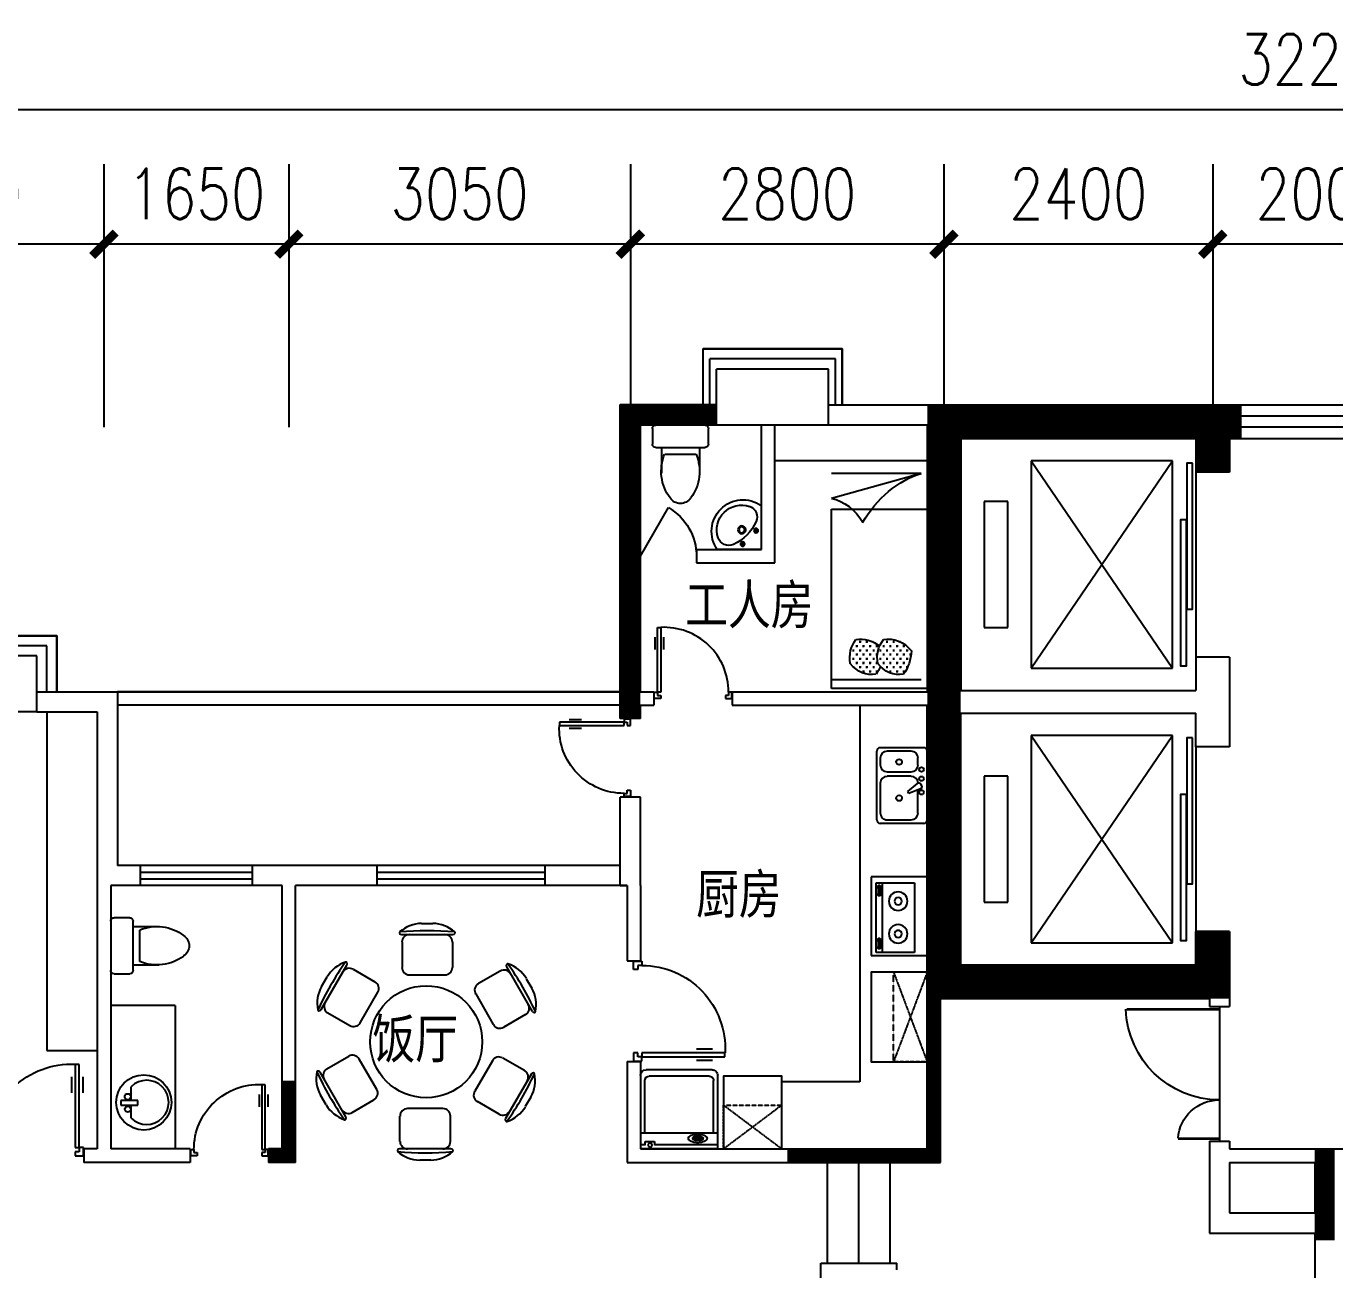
# Model space of a CAD drawing. Header units: millimetres. Extents: x 1287 to 39633, y 645 to 29501.
# Drawn here: x 8272 to 19957, y 17649 to 28747 of the extents above; entities that cross this region are included whole.
import ezdxf
from ezdxf.enums import TextEntityAlignment as Align

# ---------------------------------------------------------------- set-up
doc = ezdxf.new("R2010")
doc.units = ezdxf.units.MM
doc.linetypes.add('DASHED', pattern=[0.75, 0.5, -0.25])
doc.linetypes.add('HIDDEN', pattern=[0.375, 0.25, -0.125])
for name, color, linetype in [('AXIS', 3, 'Continuous'), ('J', 7, 'Continuous'), ('STAIR', 2, 'Continuous'), ('TOILET', 7, 'Continuous'), ('TOTHER', 7, 'Continuous'), ('W', 2, 'Continuous'), ('WALL', 4, 'Continuous'), ('WC', 10, 'Continuous'), ('WINDOW', 5, 'Continuous'), ('WINDOW_TEXT', 7, 'Continuous'), ('ZHU', 1, 'Continuous'), ('轮廓线', 240, 'Continuous')]:
    doc.layers.add(name, color=color, linetype=linetype)
doc.styles.add('_XYF', font='simhei.ttf', dxfattribs={"width": 0.8})
doc.styles.add('DIM_FONT', font='SIMPLEX.shx', dxfattribs={"width": 0.8})
doc.styles.add('SIMPLEX', font='SIMPLEX.SHX')
doc.styles.get("Standard").update_dxf_attribs({"font": 'arial.ttf'})
doc.dimstyles.new('AXIS150', dxfattribs={"dimscale": 1.5, "dimtxt": 300, "dimasz": 1, "dimexe": 250, "dimexo": 300, "dimgap": 150, "dimtad": 1, "dimdec": 0, "dimzin": 0, "dimdsep": 46, "dimtxsty": 'DIM_FONT', "dimblk": '_DIMX', "dimcen": 0, "dimse1": 1, "dimse2": 1, "dimclrt": 7, "dimadec": 0, "dimazin": 0, "dimtfac": 1, "dimtdec": 0, "dimtix": 1, "dimtmove": 2, "dimatfit": 3, "dimldrblk": '_DIMX', "dimfxl": 1, "dimtolj": 1, "dimtzin": 0, "dimarcsym": 0})

# ---------------------------------------------------------------- blocks, each defined once
blk = doc.blocks.new('M_A23MCU')
for p, q in [((-0.489, 0.782), (-0.489, 0.624)), ((-0.454, 0.081), (-0.454, 0.905)), ((-0.454, 0.905), (-0.413, 0.905)), ((-0.413, 0.905), (-0.413, 0.081)), ((-0.378, 0.782), (-0.378, 0.624)), ((-0.495, -0.002), (-0.495, 0.081)), ((-0.495, 0.081), (-0.454, 0.081)), ((-0.413, 0.081), (-0.454, 0.081)), ((-0.454, 0.081), (-0.454, 0.039)), ((-0.454, 0.039), (-0.413, 0.039)), ((-0.413, 0.039), (-0.413, -0.002)), ((0.412, 0.039), (0.412, -0.002)), ((0.453, 0.039), (0.412, 0.039)), ((0.453, 0.081), (0.453, 0.039)), ((0.494, 0.081), (0.453, 0.081)), ((0.494, -0.002), (0.494, 0.081)), ((-0.413, -0.002), (-0.495, -0.002)), ((-0.495, -0.002), (-0.495, -0.002)), ((0.412, -0.002), (0.494, -0.002)), ((0.494, -0.002), (0.494, -0.002))]:
    blk.add_line(p, q)
blk.add_arc((-0.372, 0.082), 0.825, 359.9283, 92.866)
blk = doc.blocks.new('M_C28YOJ')
for p, q in [((-41, 1056), (58, 1056)), ((-221, 956), (239, 956)), ((-216, 889), (-216, 664)), ((234, 889), (234, 664)), ((-939, 287), (-709, 685)), ((-653, 647), (-458, 534)), ((-149, 596), (166, 596)), ((661, 631), (467, 519)), ((717, 669), (947, 271)), ((-935, 493), (-885, 579)), ((894, 563), (944, 477)), ((-591, 169), (-433, 442)), ((442, 427), (599, 154)), ((-878, 257), (-683, 145)), ((886, 242), (692, 129)), ((-886, -242), (-692, -129)), ((-442, -427), (-599, -154)), ((591, -169), (433, -442)), ((878, -257), (683, -145)), ((-717, -669), (-947, -271)), ((939, -287), (709, -685)), ((-894, -563), (-944, -477)), ((-661, -631), (-467, -519)), ((653, -647), (458, -534)), ((935, -493), (885, -579)), ((-234, -889), (-234, -664)), ((149, -596), (-166, -596)), ((216, -889), (216, -664)), ((221, -956), (-239, -956)), ((41, -1056), (-58, -1056))]:
    blk.add_line(p, q)
blk.add_circle((0, 0), 500)
for centre, radius, start, end in [((-31, 741), 316, 91.7651, 130.7265), ((49, 741), 316, 49.2735, 88.2349), ((-230, 972), 10, 130.7265, 202.67), ((-221, 976), 20, 202.67, 270), ((9, -1722), 2713, 84.8023, 95.1977), ((-149, 889), 67.5, 90, 180), ((166, 889), 67.5, 0, 90), ((239, 976), 20, 270, 337.33), ((248, 972), 10, 337.33, 49.2735), ((1496, -853), 2713, 144.8023, 155.1977), ((-617, 413), 316, 109.2735, 148.2349), ((-718, 701), 10, 37.33, 109.2735), ((-726, 695), 20, 330, 37.33), ((-686, 588), 67.5, 60, 150), ((-149, 664), 67.5, 180, 270), ((166, 664), 67.5, 270, 0), ((695, 573), 67.5, 30, 120), ((735, 679), 20, 142.67, 210), ((727, 686), 10, 70.7265, 142.67), ((626, 397), 316, 31.7651, 70.7265), ((-1487, -869), 2713, 24.8023, 35.1977), ((-657, 344), 316, 151.7651, 190.7265), ((-491, 476), 67.5, 330, 60), ((500, 460), 67.5, 120, 210), ((666, 328), 316, 349.2735, 28.2349), ((-957, 287), 10, 190.7265, 262.67), ((-956, 297), 20, 262.67, 330), ((-844, 316), 67.5, 150, 240), ((853, 300), 67.5, 300, 30), ((965, 281), 20, 210, 277.33), ((966, 271), 10, 277.33, 349.2735), ((-649, 203), 67.5, 240, 330), ((658, 188), 67.5, 210, 300), ((-658, -188), 67.5, 30, 120), ((649, -203), 67.5, 60, 150), ((-666, -328), 316, 169.2735, 208.2349), ((-966, -271), 10, 97.33, 169.2735), ((1487, 869), 2713, 204.8023, 215.1977), ((-965, -281), 20, 30, 97.33), ((-853, -300), 67.5, 120, 210), ((-1496, 853), 2713, 324.8023, 335.1977), ((844, -316), 67.5, 330, 60), ((657, -344), 316, 331.7651, 10.7265), ((956, -297), 20, 82.67, 150), ((957, -287), 10, 10.7265, 82.67), ((-500, -460), 67.5, 300, 30), ((491, -476), 67.5, 150, 240), ((-626, -397), 316, 211.7651, 250.7265), ((617, -413), 316, 289.2735, 328.2349), ((-695, -573), 67.5, 210, 300), ((-727, -686), 10, 250.7265, 322.67), ((-735, -679), 20, 322.67, 30), ((-166, -664), 67.5, 90, 180), ((149, -664), 67.5, 0, 90), ((686, -588), 67.5, 240, 330), ((726, -695), 20, 150, 217.33), ((718, -701), 10, 217.33, 289.2735), ((-166, -889), 67.5, 180, 270), ((149, -889), 67.5, 270, 0), ((-248, -972), 10, 157.33, 229.2735), ((-239, -976), 20, 90, 157.33), ((-9, 1722), 2713, 264.8023, 275.1977), ((-49, -741), 316, 229.2735, 268.2349), ((31, -741), 316, 271.7651, 310.7265), ((221, -976), 20, 22.67, 90), ((230, -972), 10, 310.7265, 22.67)]:
    blk.add_arc(centre, radius, start, end)
at = {"width": 0.8, "flags": 9}
for tag in ['XSIZE', 'YSIZE']:
    blk.add_attdef(tag, (0, 0), '', height=0.5, dxfattribs=at)
blk = doc.blocks.new('_B0MWI')
for p, q in [((-0.62, 3.2778), (0.62, 3.2778)), ((-0.62, 0.5), (-0.62, 3.2778)), ((0.62, 0.5), (0.62, 3.2778)), ((-0.56, 2.7778), (0.56, 2.7778)), ((-0.56, 0.5), (-0.56, 2.7778)), ((0.56, 0.5), (0.56, 2.7778)), ((-0.5, 2.2778), (0.5, 2.2778)), ((-0.5, 0.5), (-0.5, 2.2778)), ((0.5, 0.5), (0.5, 2.2778)), ((-0.5, -0.5), (0.5, -0.5))]:
    blk.add_line(p, q)
blk = doc.blocks.new('_WBLK')
for p, q in [((-0.5, 0.5), (0.5, 0.5)), ((0.5, 0.1667), (-0.5, 0.1667)), ((0.5, -0.1667), (-0.5, -0.1667)), ((-0.5, -0.5), (0.5, -0.5))]:
    blk.add_line(p, q)
at = {"layer": 'WINDOW_TEXT', "style": 'SIMPLEX', "flags": 9}
blk.add_attdef('A', text='', height=1, dxfattribs=at).set_placement((0, 1.5), align=Align.MIDDLE)
blk = doc.blocks.new('M_E24TTP')
at = {"layer": 'TOILET', "color": 7}
for p, q in [((-170, 200), (-170, 430)), ((170, 200), (170, 430)), ((-140, 260), (140, 260)), ((-250, 30), (-250, 170)), ((-220, 200), (220, 200)), ((250, 170), (250, 30)), ((220, 0), (-220, 0))]:
    blk.add_line(p, q, dxfattribs=at)
for centre, radius, start, end in [((227, 413), 398, 143.3619, 202.5495), ((0, 590), 110, 33.4509, 146.5491), ((-227, 413), 398, 337.4505, 36.6381), ((-220, 170), 30, 90, 180), ((220, 170), 30, 0, 90), ((-220, 30), 30, 180, 270), ((220, 30), 30, 270, 0)]:
    blk.add_arc(centre, radius, start, end, dxfattribs=at)
at = {"style": 'DIM_FONT', "width": 0.8, "flags": 9}
for tag in ['XSIZE', 'YSIZE']:
    blk.add_attdef(tag, (0, 0), '', height=0.5, dxfattribs=at)
blk = doc.blocks.new('_DIMX')
at = {"const_width": 50}
blk.add_lwpolyline([(-70, -70), (70, 70)], dxfattribs=at)
blk = doc.blocks.new('*D86')
at = {"layer": 'AXIS', "color": 0, "lineweight": -2, "transparency": 16777216}
blk.add_line((35966, 28001), (3769, 28001), dxfattribs=at)
at = {"layer": 'DEFPOINTS', "color": 0, "transparency": 16777216}
for p in [(3767, 28001), (3767, 25167), (35967, 25167)]:
    blk.add_point(p, dxfattribs=at)
at = {"layer": 'AXIS', "color": 0, "lineweight": -2, "transparency": 16777216, "xscale": 1.5, "yscale": 1.5, "zscale": 1.5}
for p, rotation in [((3767, 28001), 180.0000000004242), ((35967, 28001), 4.242206586013708e-10)]:
    blk.add_blockref('_DIMX', p, dxfattribs=dict(at, rotation=rotation))
at = {"layer": 'AXIS', "color": 7, "transparency": 16777216, "insert": (19867, 28451), "char_height": 450, "attachment_point": 5, "style": 'DIM_FONT'}
blk.add_mtext('\\A1;32200', dxfattribs=at)
blk = doc.blocks.new('*D87')
at = {"layer": 'AXIS', "color": 0, "lineweight": -2, "transparency": 16777216}
blk.add_line((8966, 26801), (6269, 26801), dxfattribs=at)
at = {"layer": 'DEFPOINTS', "color": 0, "transparency": 16777216}
for p in [(6267, 26801), (6267, 25167), (8967, 25167)]:
    blk.add_point(p, dxfattribs=at)
at = {"layer": 'AXIS', "color": 0, "lineweight": -2, "transparency": 16777216, "xscale": 1.5, "yscale": 1.5, "zscale": 1.5, "rotation": 180}
blk.add_blockref('_DIMX', (6267, 26801), dxfattribs=at)
at = {"layer": 'AXIS', "color": 0, "lineweight": -2, "transparency": 16777216, "xscale": 1.5, "yscale": 1.5, "zscale": 1.5}
blk.add_blockref('_DIMX', (8967, 26801), dxfattribs=at)
at = {"layer": 'AXIS', "color": 7, "transparency": 16777216, "insert": (7617, 27251), "char_height": 450, "attachment_point": 5, "style": 'DIM_FONT'}
blk.add_mtext('\\A1;2700', dxfattribs=at)
blk = doc.blocks.new('*D88')
at = {"layer": 'AXIS', "color": 0, "lineweight": -2, "transparency": 16777216}
for p, q in [((8966, 26801), (8964, 26801)), ((10617, 26801), (8967, 26801)), ((10619, 26801), (10620, 26801))]:
    blk.add_line(p, q, dxfattribs=at)
at = {"layer": 'DEFPOINTS', "color": 0, "transparency": 16777216}
for p in [(8967, 26801), (8967, 25167), (10617, 25167)]:
    blk.add_point(p, dxfattribs=at)
at = {"layer": 'AXIS', "color": 0, "lineweight": -2, "transparency": 16777216, "xscale": 1.5, "yscale": 1.5, "zscale": 1.5}
blk.add_blockref('_DIMX', (8967, 26801), dxfattribs=at)
at = {"layer": 'AXIS', "color": 0, "lineweight": -2, "transparency": 16777216, "xscale": 1.5, "yscale": 1.5, "zscale": 1.5, "rotation": 180}
blk.add_blockref('_DIMX', (10617, 26801), dxfattribs=at)
at = {"layer": 'AXIS', "color": 7, "transparency": 16777216, "insert": (9792, 27251), "char_height": 450, "attachment_point": 5, "style": 'DIM_FONT'}
blk.add_mtext('\\A1;1650', dxfattribs=at)
blk = doc.blocks.new('*D89')
at = {"layer": 'AXIS', "color": 0, "lineweight": -2, "transparency": 16777216}
blk.add_line((13666, 26801), (10619, 26801), dxfattribs=at)
at = {"layer": 'DEFPOINTS', "color": 0, "transparency": 16777216}
for p in [(10617, 26801), (10617, 25167), (13667, 25167)]:
    blk.add_point(p, dxfattribs=at)
at = {"layer": 'AXIS', "color": 0, "lineweight": -2, "transparency": 16777216, "xscale": 1.5, "yscale": 1.5, "zscale": 1.5, "rotation": 180}
blk.add_blockref('_DIMX', (10617, 26801), dxfattribs=at)
at = {"layer": 'AXIS', "color": 0, "lineweight": -2, "transparency": 16777216, "xscale": 1.5, "yscale": 1.5, "zscale": 1.5}
blk.add_blockref('_DIMX', (13667, 26801), dxfattribs=at)
at = {"layer": 'AXIS', "color": 7, "transparency": 16777216, "insert": (12142, 27251), "char_height": 450, "attachment_point": 5, "style": 'DIM_FONT'}
blk.add_mtext('\\A1;3050', dxfattribs=at)
blk = doc.blocks.new('*D90')
at = {"layer": 'AXIS', "color": 0, "lineweight": -2, "transparency": 16777216}
blk.add_line((16466, 26801), (13669, 26801), dxfattribs=at)
at = {"layer": 'DEFPOINTS', "color": 0, "transparency": 16777216}
for p in [(13667, 26801), (13667, 25167), (16467, 25167)]:
    blk.add_point(p, dxfattribs=at)
at = {"layer": 'AXIS', "color": 0, "lineweight": -2, "transparency": 16777216, "xscale": 1.5, "yscale": 1.5, "zscale": 1.5, "rotation": 180}
blk.add_blockref('_DIMX', (13667, 26801), dxfattribs=at)
at = {"layer": 'AXIS', "color": 0, "lineweight": -2, "transparency": 16777216, "xscale": 1.5, "yscale": 1.5, "zscale": 1.5}
blk.add_blockref('_DIMX', (16467, 26801), dxfattribs=at)
at = {"layer": 'AXIS', "color": 7, "transparency": 16777216, "insert": (15067, 27251), "char_height": 450, "attachment_point": 5, "style": 'DIM_FONT'}
blk.add_mtext('\\A1;2800', dxfattribs=at)
blk = doc.blocks.new('*D91')
at = {"layer": 'AXIS', "color": 0, "lineweight": -2, "transparency": 16777216}
blk.add_line((18866, 26801), (16469, 26801), dxfattribs=at)
at = {"layer": 'DEFPOINTS', "color": 0, "transparency": 16777216}
for p in [(16467, 26801), (16467, 25167), (18867, 25167)]:
    blk.add_point(p, dxfattribs=at)
at = {"layer": 'AXIS', "color": 0, "lineweight": -2, "transparency": 16777216, "xscale": 1.5, "yscale": 1.5, "zscale": 1.5, "rotation": 180}
blk.add_blockref('_DIMX', (16467, 26801), dxfattribs=at)
at = {"layer": 'AXIS', "color": 0, "lineweight": -2, "transparency": 16777216, "xscale": 1.5, "yscale": 1.5, "zscale": 1.5}
blk.add_blockref('_DIMX', (18867, 26801), dxfattribs=at)
at = {"layer": 'AXIS', "color": 7, "transparency": 16777216, "insert": (17667, 27251), "char_height": 450, "attachment_point": 5, "style": 'DIM_FONT'}
blk.add_mtext('\\A1;2400', dxfattribs=at)
blk = doc.blocks.new('*D92')
at = {"layer": 'AXIS', "color": 0, "lineweight": -2, "transparency": 16777216}
blk.add_line((20866, 26801), (18869, 26801), dxfattribs=at)
at = {"layer": 'DEFPOINTS', "color": 0, "transparency": 16777216}
for p in [(18867, 26801), (18867, 25167), (20867, 25167)]:
    blk.add_point(p, dxfattribs=at)
at = {"layer": 'AXIS', "color": 0, "lineweight": -2, "transparency": 16777216, "xscale": 1.5, "yscale": 1.5, "zscale": 1.5, "rotation": 180}
blk.add_blockref('_DIMX', (18867, 26801), dxfattribs=at)
at = {"layer": 'AXIS', "color": 0, "lineweight": -2, "transparency": 16777216, "xscale": 1.5, "yscale": 1.5, "zscale": 1.5}
blk.add_blockref('_DIMX', (20867, 26801), dxfattribs=at)
at = {"layer": 'AXIS', "color": 7, "transparency": 16777216, "insert": (19867, 27251), "char_height": 450, "attachment_point": 5, "style": 'DIM_FONT'}
blk.add_mtext('\\A1;2000', dxfattribs=at)
blk = doc.blocks.new('*X18')
at = {"color": 0}
for p, q in [((284822, 2203), (284822, 2222)), ((284850, 2250), (284869, 2250)), ((284859, 2241), (284859, 2259)), ((284888, 2288), (284906, 2288)), ((284897, 2278), (284897, 2297)), ((284897, 2203), (284897, 2222)), ((284925, 2250), (284944, 2250)), ((284933, 2325), (284944, 2325)), ((284934, 2316), (284934, 2326)), ((284934, 2241), (284934, 2259)), ((284962, 2288), (284981, 2288)), ((284972, 2278), (284972, 2297)), ((284972, 2203), (284972, 2222)), ((285000, 2325), (285019, 2325)), ((285000, 2250), (285019, 2250)), ((285009, 2316), (285009, 2334)), ((285009, 2241), (285009, 2259)), ((285038, 2288), (285056, 2288)), ((285047, 2278), (285047, 2297)), ((285047, 2203), (285047, 2222)), ((285075, 2325), (285094, 2325)), ((285075, 2250), (285094, 2250)), ((285084, 2316), (285084, 2334)), ((285084, 2241), (285084, 2259)), ((285112, 2288), (285131, 2288)), ((285122, 2278), (285122, 2297)), ((285122, 2203), (285122, 2222)), ((285150, 2250), (285169, 2250)), ((285159, 2241), (285159, 2259)), ((285188, 2288), (285206, 2288)), ((285197, 2278), (285197, 2297)), ((285197, 2203), (285197, 2222)), ((285225, 2250), (285244, 2250)), ((285234, 2316), (285234, 2323)), ((285234, 2241), (285234, 2259)), ((285240, 2325), (285244, 2325)), ((285262, 2288), (285281, 2288)), ((285272, 2278), (285272, 2297)), ((285272, 2203), (285272, 2222)), ((285300, 2325), (285319, 2325)), ((285300, 2250), (285319, 2250)), ((285309, 2316), (285309, 2334)), ((285309, 2241), (285309, 2259)), ((285338, 2288), (285356, 2288)), ((285347, 2278), (285347, 2297)), ((285347, 2203), (285347, 2222)), ((285375, 2325), (285394, 2325)), ((285375, 2250), (285394, 2250)), ((285384, 2316), (285384, 2334)), ((285384, 2241), (285384, 2259)), ((285412, 2288), (285431, 2288)), ((285422, 2278), (285422, 2297)), ((285422, 2203), (285422, 2222)), ((285450, 2325), (285452, 2325)), ((285450, 2250), (285469, 2250)), ((285459, 2316), (285459, 2316)), ((285459, 2241), (285459, 2259)), ((285497, 2203), (285497, 2222)), ((284817, 2212), (284831, 2212)), ((284850, 2175), (284869, 2175)), ((284859, 2166), (284859, 2184)), ((284859, 2094), (284859, 2109)), ((284888, 2212), (284906, 2212)), ((284888, 2138), (284906, 2138)), ((284897, 2128), (284897, 2147)), ((284925, 2175), (284944, 2175)), ((284934, 2166), (284934, 2184)), ((284934, 2091), (284934, 2109)), ((284962, 2212), (284981, 2212)), ((284962, 2138), (284981, 2138)), ((284972, 2128), (284972, 2147)), ((285000, 2175), (285019, 2175)), ((285009, 2166), (285009, 2184)), ((285009, 2091), (285009, 2109)), ((285038, 2212), (285056, 2212)), ((285038, 2138), (285056, 2138)), ((285047, 2128), (285047, 2147)), ((285075, 2175), (285094, 2175)), ((285084, 2166), (285084, 2184)), ((285084, 2091), (285084, 2109)), ((285112, 2212), (285131, 2212)), ((285112, 2138), (285131, 2138)), ((285122, 2128), (285122, 2147)), ((285150, 2175), (285169, 2175)), ((285159, 2166), (285159, 2184)), ((285159, 2106), (285159, 2109)), ((285188, 2212), (285206, 2212)), ((285188, 2138), (285206, 2138)), ((285197, 2128), (285197, 2147)), ((285225, 2175), (285244, 2175)), ((285234, 2166), (285234, 2184)), ((285234, 2091), (285234, 2109)), ((285262, 2212), (285281, 2212)), ((285262, 2138), (285281, 2138)), ((285272, 2128), (285272, 2147)), ((285300, 2175), (285319, 2175)), ((285309, 2166), (285309, 2184)), ((285309, 2091), (285309, 2109)), ((285338, 2212), (285356, 2212)), ((285338, 2138), (285356, 2138)), ((285347, 2128), (285347, 2147)), ((285375, 2175), (285394, 2175)), ((285384, 2166), (285384, 2184)), ((285384, 2091), (285384, 2109)), ((285412, 2212), (285431, 2212)), ((285412, 2138), (285431, 2138)), ((285422, 2128), (285422, 2147)), ((285450, 2175), (285469, 2175)), ((285459, 2166), (285459, 2184)), ((285459, 2101), (285459, 2109)), ((285488, 2212), (285500, 2212)), ((285488, 2138), (285497, 2138)), ((285497, 2138), (285497, 2147)), ((284856, 2100), (284869, 2100)), ((284888, 2062), (284906, 2062)), ((284897, 2053), (284897, 2072)), ((284925, 2100), (284944, 2100)), ((284962, 2062), (284981, 2062)), ((284972, 2053), (284972, 2072)), ((285000, 2100), (285019, 2100)), ((285038, 2062), (285056, 2062)), ((285047, 2053), (285047, 2072)), ((285075, 2100), (285094, 2100)), ((285150, 2100), (285151, 2100)), ((285163, 2100), (285169, 2100)), ((285188, 2062), (285206, 2062)), ((285197, 2053), (285197, 2072)), ((285225, 2100), (285244, 2100)), ((285262, 2062), (285281, 2062)), ((285272, 2053), (285272, 2072)), ((285300, 2100), (285319, 2100)), ((285338, 2062), (285356, 2062)), ((285347, 2053), (285347, 2072)), ((285375, 2100), (285394, 2100)), ((285450, 2100), (285458, 2100))]:
    blk.add_line(p, q, dxfattribs=at)
blk = doc.blocks.new('RECTANG')
for p, q in [((1, 1), (0, 1)), ((0, 1), (0, 0)), ((1, 0), (1, 1)), ((0, 0), (1, 0))]:
    blk.add_line(p, q)
blk = doc.blocks.new('_C1LMW')
for p, q in [((-1000, -80), (0, -305)), ((-1000, -80), (0, -80)), ((0, -1920), (-1000, -1920))]:
    blk.add_line(p, q)
for centre, radius, start, end in [((-1289, -1215), 1171, 36.5169, 75.7062), ((81, -828), 530, 98.7955, 144.0982), ((-348, -518), 4.547473508864641e-13, 270, 343.0338), ((-639, -1913), 354, 80.3657, 135.5224), ((-733, -1725), 222, 346.7256, 46.496), ((-332, -1913), 354, 80.3657, 124.9896), ((-426, -1725), 222, 346.7256, 46.496), ((-566, -1649), 326, 182.7966, 223.2149), ((-752, -1548), 328, 260.9132, 315.9541)]:
    blk.add_arc(centre, radius, start, end)
at = {"layer": 'J'}
for centre, radius, start, end in [((-260, -1649), 326, 208.3278, 223.2149), ((-445, -1548), 328, 260.9132, 315.9541)]:
    blk.add_arc(centre, radius, start, end, dxfattribs=at)
at = {"xscale": 1999.996, "yscale": 999.998, "zscale": 1999.996, "rotation": 90}
blk.add_blockref('RECTANG', (0, -2000), dxfattribs=at)
blk.add_blockref('*X18', (-285705, -3910))
at = {"style": 'DIM_FONT', "width": 0.8, "flags": 9}
for tag in ['XSIZE', 'YSIZE']:
    blk.add_attdef(tag, (0, 0), '', height=0.5, dxfattribs=at)
blk = doc.blocks.new('M_E22')
at = {"layer": 'TOTHER', "linetype": 'HIDDEN'}
blk.add_line((-400, 0), (-400, -300), dxfattribs=at)
at = {"layer": 'TOTHER', "linetype": 'DASHED'}
for p, q in [((400, -300), (-400, 0)), ((400, 0), (-400, -300)), ((-400, -300), (400, -300))]:
    blk.add_line(p, q, dxfattribs=at)
at = {"layer": 'TOTHER', "linetype": 'Continuous'}
blk.add_lwpolyline([(-400, 0), (400, 0), (400, -500), (-400, -500)], close=True, dxfattribs=at)
at = {"width": 0.8, "flags": 9}
for tag in ['XSIZE', 'YSIZE']:
    blk.add_attdef(tag, (0, 0), '', height=0.5, dxfattribs=at)
blk = doc.blocks.new('M_E25ESP')
at = {"color": 0, "linetype": 'ByBlock'}
for p, q in [((0, -307), (0, 307)), ((31, 338), (419, 338)), ((82, 245), (82, 40)), ((358, 307), (143, 307)), ((419, -20), (419, 245)), ((450, 307), (450, -307)), ((48, 2), (57, -12)), ((59, 31), (163, 70)), ((173, 53), (87, -18)), ((163, 70), (173, 53)), ((143, -82), (358, -82)), ((82, -184), (82, -245)), ((358, -123), (143, -123)), ((419, -245), (419, -184)), ((419, -338), (31, -338)), ((143, -307), (358, -307))]:
    blk.add_line(p, q, dxfattribs=at)
for centre, radius in [((251, 112), 25.6), ((51, 61), 20.5), ((51, -61), 20.5), ((51, -143), 20.5), ((251, -210), 25.6)]:
    blk.add_circle(centre, radius, dxfattribs=at)
for centre, radius, start, end in [((31, 307), 30.7, 90, 180), ((143, 245), 61.4, 90, 180), ((358, 245), 61.4, 0, 90), ((419, 307), 30.7, 0, 90), ((66, 12), 20.5, 110.5377, 210), ((74, -2), 20.5, 210, 309.4623), ((143, -20), 61.4, 180, 270), ((358, -20), 61.4, 270, 0), ((143, -184), 61.4, 90, 180), ((358, -184), 61.4, 0, 90), ((31, -307), 30.7, 180, 270), ((143, -245), 61.4, 180, 270), ((358, -245), 61.4, 270, 0), ((419, -307), 30.7, 270, 0)]:
    blk.add_arc(centre, radius, start, end, dxfattribs=at)
at = {"style": 'DIM_FONT', "width": 0.8, "flags": 9}
for tag in ['XSIZE', 'YSIZE']:
    blk.add_attdef(tag, (0, 0), '', height=0.5, dxfattribs=at)
blk = doc.blocks.new('M_E19')
for p, q in [((-323, -113), (-323, -456)), ((299, -113), (-323, -113)), ((299, -456), (299, -113)), ((-323, -400), (299, -400)), ((-323, -456), (299, -456)), ((-291, -422), (-291, -434)), ((-216, -432), (-280, -432)), ((-280, -432), (-280, -448)), ((-280, -448), (-216, -448)), ((-216, -448), (-216, -432)), ((-199, -423), (-199, -434)), ((182, -422), (182, -434)), ((193, -432), (193, -448)), ((257, -432), (193, -432)), ((193, -448), (257, -448)), ((257, -448), (257, -432)), ((274, -423), (274, -434))]:
    blk.add_line(p, q)
for points in [[(-199, -423, 0.259034), (-201, -420, 0.076276), (-213, -415, 0.036515), (-226, -412, 0.026615), (-245, -411, 0.026615), (-264, -412, 0.036515), (-277, -415, 0.076276), (-289, -420, 0.259034), (-291, -423, 0.078462), (-291, -424, 0.056762)], [(-199, -434, 0.259034), (-201, -430, 0.076276), (-213, -425, 0.036515), (-226, -423, 0.026615), (-245, -422, 0.026615), (-264, -423, 0.036515), (-277, -425, 0.076276), (-289, -430, 0.259034), (-291, -434, 0.259034), (-289, -437, 0.056762), (-280, -441, 0.036515)], [(-216, -443, 0.008736), (-213, -442, 0.076276), (-201, -437, 0.259034), (-199, -434, 0.259034)], [(274, -423, 0.259034), (272, -420, 0.076276), (260, -415, 0.036515), (247, -412, 0.026615), (228, -411, 0.026615), (209, -412, 0.036515), (196, -415, 0.076276), (184, -420, 0.259034), (182, -423, 0.078462), (182, -424, 0.056762)], [(274, -434, 0.259034), (272, -430, 0.076276), (260, -425, 0.036515), (247, -423, 0.026615), (228, -422, 0.026615), (209, -423, 0.036515), (196, -425, 0.076276), (184, -430, 0.259034), (182, -434, 0.259034), (184, -437, 0.056762), (193, -441, 0.036515)], [(257, -443, 0.008736), (260, -442, 0.076276), (272, -437, 0.259034), (274, -434, 0.259034)]]:
    blk.add_lwpolyline(points, format="xyb")
at = {"layer": 'TOTHER', "linetype": 'Continuous'}
for p, q in [((-350, 0), (350, 0)), ((-350, -500), (-350, 0)), ((350, 0), (350, -500)), ((350, -500), (-350, -500))]:
    blk.add_line(p, q, dxfattribs=at)
for centre, radius in [((-158, -259), 82.5), ((-158, -259), 31.6), ((134, -259), 82.5), ((134, -259), 31.6)]:
    blk.add_circle(centre, radius, dxfattribs=at)
at = {"width": 0.8, "flags": 9}
for tag in ['XSIZE', 'YSIZE']:
    blk.add_attdef(tag, (0, 0), '', height=0.5, dxfattribs=at)
blk = doc.blocks.new('M_E18')
at = {"layer": 'TOTHER', "linetype": 'DASHED'}
for p, q in [((200, -300), (-200, 0)), ((200, 0), (-200, -300)), ((-200, -300), (200, -300))]:
    blk.add_line(p, q, dxfattribs=at)
at = {"layer": 'TOTHER', "linetype": 'HIDDEN'}
blk.add_line((-200, 0), (-200, -300), dxfattribs=at)
at = {"layer": 'TOTHER', "linetype": 'Continuous'}
blk.add_lwpolyline([(-200, 0), (200, 0), (200, -500), (-200, -500)], close=True, dxfattribs=at)
at = {"width": 0.8, "flags": 9}
for tag in ['XSIZE', 'YSIZE']:
    blk.add_attdef(tag, (0, 0), '', height=0.5, dxfattribs=at)
blk = doc.blocks.new('M_E20')
for p, q in [((345, 0), (-345, 0)), ((-302, -36), (-345, -36)), ((-302, -35), (-302, -66)), ((-302, -66), (-219, -66)), ((-219, -66), (-219, -35)), ((345, -36), (-219, -36)), ((123, -87), (123, -99)), ((133, -96), (133, -113)), ((198, -96), (133, -96)), ((133, -113), (198, -113)), ((198, -113), (198, -96)), ((215, -88), (215, -99)), ((-307, -144), (-307, -611)), ((307, -144), (307, -611)), ((267, -651), (-267, -651))]:
    blk.add_line(p, q)
blk.add_lwpolyline([(83, -94, 0.185158), (88, -107, 0.102042), (108, -122, 0.060862), (133, -130, 0.047173), (166, -133, 0.047173), (200, -130, 0.060862), (225, -122, 0.102042), (245, -107, 0.185158), (250, -94, 0.185158), (245, -82, 0.102042), (225, -67, 0.060862), (200, -59, 0.047173), (166, -56, 0.047173), (133, -59, 0.060862), (108, -67, 0.102042), (88, -82, 0.185158)], format="xyb", close=True)
for points in [[(215, -88, 0.259034), (213, -85, 0.076276), (201, -80, 0.036515), (188, -77, 0.026615), (169, -76, 0.026615), (150, -77, 0.036515), (137, -80, 0.076276), (125, -85, 0.259034), (123, -88, 0.078462), (123, -89, 0.056762)], [(215, -99, 0.259034), (213, -95, 0.076276), (201, -90, 0.036515), (188, -88, 0.026615), (169, -87, 0.026615), (150, -88, 0.036515), (137, -90, 0.076276), (125, -95, 0.259034), (123, -99, 0.259034), (125, -102, 0.056762), (133, -106, 0.036515)], [(198, -108, 0.008736), (201, -107, 0.076276), (213, -102, 0.259034), (215, -99, 0.259034)]]:
    blk.add_lwpolyline(points, format="xyb")
blk.add_circle((-259, -35), 17.5)
for centre, start, end in [((-267, -611), 180, 270), ((267, -611), 270, 0)]:
    blk.add_arc(centre, 40, start, end)
at = {"layer": 'TOTHER', "linetype": 'Continuous'}
for p, q in [((-345, -656), (-345, 0)), ((345, 0), (345, -656)), ((-345, -145), (345, -145)), ((295, -706), (-295, -706))]:
    blk.add_line(p, q, dxfattribs=at)
for centre, start, end in [((-295, -656), 180, 270), ((295, -656), 270, 0)]:
    blk.add_arc(centre, 50, start, end, dxfattribs=at)
at = {"width": 0.8, "flags": 9}
for tag in ['XSIZE', 'YSIZE']:
    blk.add_attdef(tag, (0, 0), '', height=0.5, dxfattribs=at)
blk = doc.blocks.new('M_A17ORW')
at = {"const_width": 0.02}
for points in [[(-0.481, -0.0014), (-0.481, -0.3084)], [(0.481, 0.0014), (0.481, -0.6906)]]:
    blk.add_lwpolyline(points, dxfattribs=at)
for centre, radius, start, end in [((-0.5008, -0.0026), 0.3067, 274.24917, 0.21013), ((0.5046, 0.0019), 0.6987, 180.27623, 268.06031)]:
    blk.add_arc(centre, radius, start, end)
blk = doc.blocks.new('M_B0OPK')
for p, q in [((-0.5, 0.5), (0.5, 0.5)), ((0.5, 0.1667), (-0.5, 0.1667)), ((0.5, -0.1667), (-0.5, -0.1667)), ((-0.5, -0.5), (0.5, -0.5))]:
    blk.add_line(p, q)
blk = doc.blocks.new('_DBLK')
blk.add_line((-0.5, 0), (0, -0.866))
blk.add_arc((-0.5, 0), 1, 300, 0)
at = {"style": 'SIMPLEX', "flags": 9}
blk.add_attdef('A', text='', height=1, dxfattribs=at).set_placement((0, 1.5), align=Align.MIDDLE)
blk = doc.blocks.new('M_E12')
at = {"color": 7}
for q in [(0, -393), (392, 0)]:
    blk.add_line((0, 0), q, dxfattribs=at)
for centre, radius in [((168, -48), 19), ((168, -48), 10), ((48, -168), 19), ((48, -168), 10), ((175, -175), 34.6), ((175, -175), 26.5)]:
    blk.add_circle(centre, radius, dxfattribs=at)
for centre, radius, start, end in [((161, -163), 282, 235.0241, 35.2347), ((418, -420), 410, 114.3843, 155.6157), ((174, -176), 222, 251.5651, 18.4349), ((290, -138), 100, 18.4349, 114.3843), ((136, -292), 100, 155.6157, 251.5651)]:
    blk.add_arc(centre, radius, start, end, dxfattribs=at)
at = {"width": 0.8, "flags": 9}
for tag in ['XSIZE', 'YSIZE']:
    blk.add_attdef(tag, (0, 0), '', height=0.5, dxfattribs=at)
blk = doc.blocks.new('M_A6')
blk.add_line((0.5, 0), (0.5, 0))
blk = doc.blocks.new('_LIFTD')
for points in [[(-0.5476, -0.6024), (-0.5476, -0.7742), (0.2411, -0.7742), (0.2411, -0.6024), (-0.5476, -0.6024)], [(-0.2411, -0.7836), (-0.2411, -0.9554), (0.5476, -0.9554), (0.5476, -0.7836), (-0.2411, -0.7836)]]:
    blk.add_lwpolyline(points)

msp = doc.modelspace()

# ---------------------------------------------------------------- linework, layer by layer
at = {"layer": 'AXIS'}
for p, q in [((8965.7, 27516.1), (8965.7, 25167.3)), ((10618.7, 27516.1), (10618.7, 25167.3)), ((13667.2, 27516.1), (13667.2, 25167.3)), ((16467.2, 27516.1), (16467.2, 25167.3)), ((18867.2, 27516.1), (18867.2, 25167.3))]:
    msp.add_line(p, q, dxfattribs=at)
at = {"layer": 'J'}
for p, q in [((14957.2, 24871.2), (16317.2, 24871.2)), ((8457.2, 22627.3), (8457.2, 19606.3)), ((8457.2, 19606.3), (8907.2, 19606.3))]:
    msp.add_line(p, q, dxfattribs=at)
at = {"layer": 'STAIR'}
for p, q in [((17247.2, 23017.3), (18507.2, 24867.3)), ((17247.2, 24867.3), (18507.2, 23017.3)), ((18507.2, 24867.3), (17247.2, 24867.3)), ((17247.2, 24867.3), (17247.2, 23017.3)), ((18507.2, 23017.3), (18507.2, 24867.3)), ((18717.2, 24767.3), (18717.2, 23117.3)), ((17037.2, 24504.8), (16827.2, 24504.8)), ((16827.2, 24504.8), (16827.2, 23379.8)), ((17037.2, 23379.8), (17037.2, 24504.8)), ((16827.2, 23379.8), (17037.2, 23379.8)), ((17247.2, 23017.3), (18507.2, 23017.3)), ((17247.2, 20567.3), (18507.2, 22417.3)), ((17247.2, 22417.3), (18507.2, 20567.3)), ((18507.2, 22417.3), (17247.2, 22417.3)), ((17247.2, 22417.3), (17247.2, 20567.3)), ((18507.2, 20567.3), (18507.2, 22417.3)), ((18717.2, 22317.3), (18717.2, 20667.3)), ((17037.2, 22054.8), (16827.2, 22054.8)), ((16827.2, 22054.8), (16827.2, 20929.8)), ((17037.2, 20929.8), (17037.2, 22054.8)), ((16827.2, 20929.8), (17037.2, 20929.8)), ((17247.2, 20567.3), (18507.2, 20567.3)), ((15427.2, 17707.3), (15427.2, 18607.3)), ((15707.2, 17707.3), (15707.2, 18607.3)), ((15987.2, 17707.3), (15987.2, 18607.3)), ((15367.2, 14827.3), (15367.2, 17707.3)), ((15367.2, 17707.3), (16047.2, 17707.3)), ((16047.2, 17647.3), (16047.2, 17707.3))]:
    msp.add_line(p, q, dxfattribs=at)
at = {"layer": 'W'}
for p, q in [((13577.2, 22807.3), (9087.2, 22807.3)), ((13577.2, 22687.3), (9087.2, 22687.3))]:
    msp.add_line(p, q, dxfattribs=at)
at = {"layer": 'WALL'}
for p, q in [((13577.2, 22807.3), (13577.2, 25367.3)), ((14437.2, 25367.3), (13577.2, 25367.3)), ((14437.2, 25187.3), (14437.2, 25367.3)), ((15437.2, 25187.3), (15437.2, 25367.3)), ((15437.2, 25367.3), (19117.2, 25367.3)), ((19117.2, 25067.3), (19117.2, 25367.3)), ((13757.2, 22807.3), (13757.2, 25187.3)), ((14437.2, 25187.3), (13757.2, 25187.3)), ((14837.2, 24077.3), (14837.2, 25187.3)), ((14957.2, 25187.3), (14837.2, 25187.3)), ((14957.2, 23957.3), (14957.2, 25187.3)), ((16317.2, 25187.3), (15437.2, 25187.3)), ((16317.2, 25187.3), (16317.2, 22807.3)), ((16617.2, 25067.3), (16617.2, 22817.3)), ((16617.2, 25067.3), (18717.2, 25067.3)), ((18717.2, 25067.3), (18717.2, 24767.3)), ((19017.2, 25067.3), (19117.2, 25067.3)), ((19017.2, 25067.3), (19017.2, 24767.3)), ((19017.2, 24767.3), (18717.2, 24767.3)), ((14257.2, 24077.3), (14837.2, 24077.3)), ((14257.2, 24077.3), (14257.2, 23957.3)), ((14257.2, 23957.3), (14957.2, 23957.3)), ((19017.2, 23117.3), (18717.2, 23117.3)), ((18717.2, 23117.3), (18717.2, 22817.3)), ((19017.2, 23117.3), (19017.2, 22317.3)), ((8367.2, 22627.3), (8367.2, 22807.3)), ((8367.2, 22807.3), (9087.2, 22807.3)), ((9087.2, 22807.3), (9087.2, 21257.3)), ((13577.2, 22567.3), (13577.2, 22807.3)), ((13757.2, 22807.3), (13877.2, 22807.3)), ((13877.2, 22807.3), (13877.2, 22687.3)), ((14577.2, 22807.3), (14577.2, 22687.3)), ((14577.2, 22807.3), (16317.2, 22807.3)), ((16617.2, 22817.3), (18717.2, 22817.3)), ((13757.2, 22567.3), (13757.2, 22687.3)), ((13757.2, 22687.3), (13877.2, 22687.3)), ((14577.2, 22687.3), (16317.2, 22687.3)), ((16317.2, 20067.3), (16317.2, 22687.3)), ((8367.2, 22627.3), (8907.2, 22627.3)), ((8907.2, 22627.3), (8907.2, 18727.3)), ((13757.2, 22567.3), (13577.2, 22567.3)), ((16617.2, 20367.3), (16617.2, 22617.3)), ((16617.2, 22617.3), (18717.2, 22617.3)), ((18717.2, 22317.3), (18717.2, 22617.3)), ((19017.2, 22317.3), (18717.2, 22317.3)), ((13757.2, 21867.3), (13577.2, 21867.3)), ((13577.2, 21077.3), (13577.2, 21867.3)), ((13757.2, 21077.3), (13757.2, 21867.3)), ((9292.2, 21257.3), (9087.2, 21257.3)), ((9292.2, 21077.3), (9292.2, 21257.3)), ((10292.2, 21077.3), (10292.2, 21257.3)), ((11407.2, 21257.3), (10292.2, 21257.3)), ((11407.2, 21077.3), (11407.2, 21257.3)), ((13577.2, 21257.3), (12907.2, 21257.3)), ((12907.2, 21077.3), (12907.2, 21257.3)), ((9027.2, 21077.3), (9027.2, 18727.3)), ((9292.2, 21077.3), (9027.2, 21077.3)), ((10557.2, 21077.3), (10292.2, 21077.3)), ((10557.2, 18727.3), (10557.2, 21077.3)), ((10677.2, 18607.3), (10677.2, 21077.3)), ((11407.2, 21077.3), (10677.2, 21077.3)), ((13637.2, 21077.3), (12907.2, 21077.3)), ((13577.2, 21077.3), (13637.2, 21077.3)), ((13637.2, 21077.3), (13637.2, 20407.3)), ((13757.2, 21077.3), (13757.2, 20407.3)), ((19017.2, 20667.3), (18717.2, 20667.3)), ((18717.2, 20367.3), (18717.2, 20667.3)), ((19017.2, 20667.3), (19017.2, 20017.3)), ((13637.2, 20407.3), (13757.2, 20407.3)), ((18717.2, 20367.3), (16617.2, 20367.3)), ((16317.2, 18727.3), (16317.2, 20067.3)), ((18837.2, 20067.3), (16437.2, 20067.3)), ((16437.2, 18607.3), (16437.2, 20067.3)), ((18837.2, 20067.3), (18837.2, 19997.3)), ((18837.2, 19997.3), (19017.2, 19997.3)), ((19017.2, 20017.3), (19017.2, 19997.3)), ((19017.2, 20017.3), (19017.2, 20017.3)), ((13637.2, 19507.3), (13757.2, 19507.3)), ((13637.2, 19507.3), (13637.2, 18607.3)), ((13757.2, 19507.3), (13757.2, 18727.3)), ((8787.2, 18727.3), (8787.2, 18607.3)), ((8907.2, 18727.3), (8787.2, 18727.3)), ((9737.2, 18727.3), (9027.2, 18727.3)), ((9737.2, 18727.3), (9737.2, 18607.3)), ((10437.2, 18727.3), (10437.2, 18607.3)), ((10557.2, 18727.3), (10437.2, 18727.3)), ((13757.2, 18727.3), (16317.2, 18727.3)), ((18837.2, 18797.3), (19017.2, 18797.3)), ((18837.2, 18797.3), (18837.2, 17977.3)), ((19017.2, 18797.3), (19017.2, 18727.3)), ((19017.2, 18727.3), (20717.2, 18727.3)), ((9737.2, 18607.3), (8787.2, 18607.3)), ((10677.2, 18607.3), (10437.2, 18607.3)), ((13637.2, 18607.3), (16437.2, 18607.3)), ((19017.2, 18607.3), (19017.2, 18157.3)), ((19017.2, 18607.3), (19777.2, 18607.3)), ((19777.2, 18607.3), (19777.2, 18157.3)), ((19017.2, 18157.3), (19777.2, 18157.3)), ((18837.2, 17977.3), (19777.2, 17977.3)), ((19777.2, 17977.3), (19777.2, 9177.3))]:
    msp.add_line(p, q, dxfattribs=at)
at = {"layer": 'WC'}
for p, q in [((15717.2, 22687.3), (15717.2, 19327.3)), ((9603.2, 20008.1), (9027.2, 20008.1)), ((9603.2, 20008.1), (9603.2, 18727.3)), ((9209.2, 19159.4), (9209.2, 19282.8)), ((15717.2, 19327.3), (15018.6, 19327.3)), ((9117.6, 19159.4), (9117.6, 19118.8)), ((9267.7, 19159.4), (9117.6, 19159.4)), ((9117.6, 19118.8), (9267.7, 19118.8)), ((9209.2, 19003.1), (9209.2, 19118.8)), ((9267.7, 19118.8), (9267.7, 19159.4))]:
    msp.add_line(p, q, dxfattribs=at)
for centre, radius in [((9322.3, 19142.9), 246.4), ((9178.7, 19193.7), 26.7), ((9179.9, 19082), 26.7)]:
    msp.add_circle(centre, radius, dxfattribs=at)
msp.add_arc((9347.8, 19142.9), 196.9, 225.25267, 134.74733, dxfattribs=at)
at = {"layer": 'WINDOW'}
msp.add_line((18927.2, 19997.3), (18927.2, 18797.3), dxfattribs=at)
at = {"layer": 'ZHU'}
for p, q in [((16617.2, 20367.3), (16617.2, 20067.3)), ((16437.2, 19337.3), (16317.2, 19337.3))]:
    msp.add_line(p, q, dxfattribs=at)
for points, const_width in [([(16467.2, 20067.3), (16467.2, 25367.3)], 300), ([(14437.2, 25277.3), (13667.2, 25277.3), (13667.2, 22567.3)], 180), ([(19117.2, 25217.3), (16467.2, 25217.3)], 300), ([(18867.2, 24767.3), (18867.2, 25167.3)], 300), ([(18867.2, 20667.3), (18867.2, 20167.3)], 300), ([(16617.2, 20217.3), (19017.2, 20217.3)], 300), ([(16377.2, 19337.3), (16377.2, 20152.9)], 120), ([(10437.2, 18667.3), (10617.2, 18667.3), (10617.2, 19338.1)], 120), ([(16377.2, 19337.3), (16377.2, 18667.3)], 120), ([(19867.2, 17910.8), (19867.2, 18727.3)], 180), ([(16437.2, 18667.3), (15067.2, 18667.3)], 120)]:
    msp.add_lwpolyline(points, dxfattribs=dict(at, const_width=const_width))
at = {"layer": '轮廓线'}
msp.add_lwpolyline([(3677.2, 19507.3), (6147.2, 19507.3), (6147.2, 22807.3), (6687.2, 22807.3), (6687.2, 23307.3), (8547.2, 23307.3), (8547.2, 22807.3), (13577.2, 22807.3), (13577.2, 25367.3), (14317.2, 25367.3), (14317.2, 25867.3), (15557.2, 25867.3), (15557.2, 25367.3), (24177.2, 25367.3)], dxfattribs=at)

# ---------------------------------------------------------------- block references
at = {"layer": 'J', "xscale": -0.8, "rotation": 3.172768447967655e-07}
msp.add_blockref('_C1LMW', (15462.8, 24836.4), dxfattribs=at)
at = {"layer": 'J'}
msp.add_blockref('M_C28YOJ', (11844, 19683.9), dxfattribs=at)
at = {"layer": 'W'}
for name, p, xscale, yscale, zscale, rotation in [('_B0MWI', (14937.2, 25277.3), -1000, 180, 1000, 359.999999683211), ('_DBLK', (14007.2, 24017.3), -500, 500, 500, 179.9999996832111)]:
    msp.add_blockref(name, p, dxfattribs=dict(at, xscale=xscale, yscale=yscale, zscale=zscale, rotation=rotation))
at = {"layer": 'W', "xscale": -1500, "yscale": 179.999999999942, "zscale": 1500}
msp.add_blockref('_B0MWI', (7617.2, 22717.3), dxfattribs=at)
at = {"layer": 'WC', "xscale": -1}
for name, p, rotation in [('M_E24TTP', (14113.6, 25187.3), 179.9999996832111), ('M_E12', (14837.2, 24077.3), 269.9999996832111), ('M_E19', (16317.2, 20804.6), 270.000000317276), ('M_E24TTP', (9027.2, 20541.1), 269.9999999968277), ('M_E22', (16317.2, 19905), 270.000000317276), ('M_E20', (14102.2, 18727.3), 180.0000003172781)]:
    msp.add_blockref(name, p, dxfattribs=dict(at, rotation=rotation))
at = {"layer": 'WC', "rotation": 180.0000003172757}
msp.add_blockref('M_E25ESP', (16317.2, 21970.6), dxfattribs=at)
at = {"layer": 'WC', "xscale": -1.3, "yscale": 1.3, "zscale": 1.3, "rotation": 180.0000003172781}
msp.add_blockref('M_E18', (14758.6, 18727.3), dxfattribs=at)
at = {"layer": 'WINDOW'}
for name, p, xscale, yscale, zscale, rotation in [('M_B0OPK', (19867.2, 25217.3), 1500, 300.0000040009617, 1500, 8.2e-08), ('M_A6', (14937.2, 25277.3), -1000, 1000, 1000, 359.999999918), ('_LIFTD', (18867.2, 23942.3), 1650, 299.9999879138304, 1650, 270), ('M_A23MCU', (14227.2, 22747.3), -700, -700, 700, 180), ('M_A23MCU', (13667.2, 22217.3), -700, 700, 700, 90), ('_LIFTD', (18867.2, 21492.3), 1650, 299.9999411812713, 1650, 270), ('M_A23MCU', (13697.2, 19957.3), 900, -900, 900, 90), ('M_A17ORW', (18927.2, 19397.3), 1200, -1200, 1200, 90), ('M_A23MCU', (8337.2, 18667.3), 900, -900, 900, 180), ('M_A23MCU', (10087.2, 18667.3), 700, -700, 700, 180)]:
    msp.add_blockref(name, p, dxfattribs=dict(at, xscale=xscale, yscale=yscale, zscale=zscale, rotation=rotation))
for p, xscale, yscale, zscale in [((9792.2, 21167.3), -1000, 180.0000000074505, 1000), ((12157.2, 21167.3), -1500, 180.0000000298023, 1500)]:
    msp.add_blockref('_WBLK', p, dxfattribs=dict(at, xscale=xscale, yscale=yscale, zscale=zscale))

# ---------------------------------------------------------------- texts
at = {"style": '_XYF', "width": 0.8}
for s, p in [('工人房', (14156.5, 23409.9)), ('厨房', (14253.4, 20828.1)), ('饭厅', (11364, 19537.2))]:
    msp.add_text(s, height=350, dxfattribs=at).set_placement(p)

# ---------------------------------------------------------------- dimensions: what is measured, and where the dimension line sits
at = {"layer": 'AXIS'}
dim = msp.add_aligned_dim(p1=(35967.2, 25167.3), p2=(3767.2, 25167.3), distance=-2834, dimstyle='AXIS150', dxfattribs=at)
dim.commit()
dim.dimension.update_dxf_attribs({"geometry": '*D86', "text_midpoint": (19867.2, 28451.3)})
for base, p1, p2, picture, middle in [((6267.2, 26801.3), (8967.2, 25167.3), (6267.2, 25167.3), '*D87', (7617.2, 27251.3)), ((8967.2, 26801.3), (10617.2, 25167.3), (8967.2, 25167.3), '*D88', (9792.2, 27251.3)), ((10617.2, 26801.3), (13667.2, 25167.3), (10617.2, 25167.3), '*D89', (12142.2, 27251.3)), ((13667.2, 26801.3), (16467.2, 25167.3), (13667.2, 25167.3), '*D90', (15067.2, 27251.3)), ((16467.2, 26801.3), (18867.2, 25167.3), (16467.2, 25167.3), '*D91', (17667.2, 27251.3)), ((18867.2, 26801.3), (20867.2, 25167.3), (18867.2, 25167.3), '*D92', (19867.2, 27251.3))]:
    dim = msp.add_linear_dim(base=base, p1=p1, p2=p2, dimstyle='AXIS150', dxfattribs=at)
    dim.commit()
    dim.dimension.update_dxf_attribs({"geometry": picture, "text_midpoint": middle})

doc.saveas('drawing.dxf')
